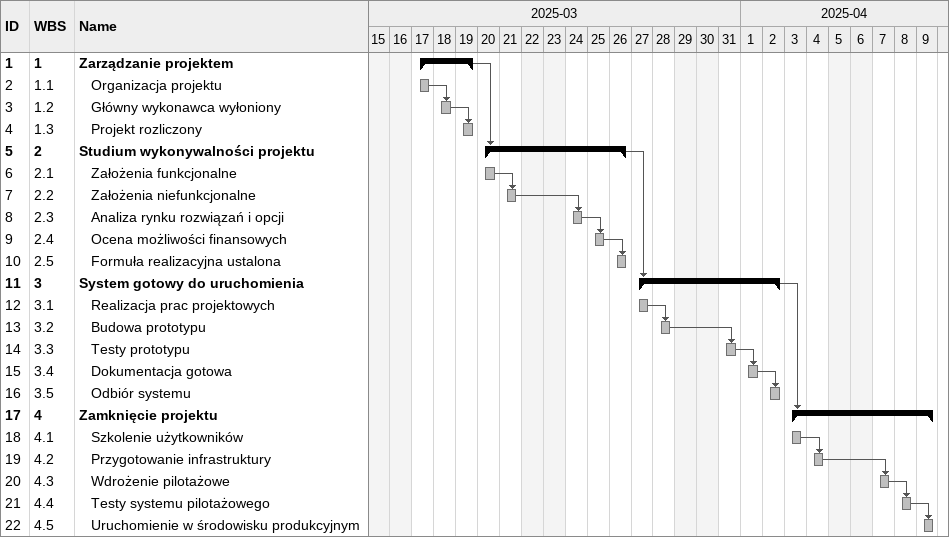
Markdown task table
| ID | WBS | Task | Start | Finish | Predecessors |
|---|---|---|---|---|---|
| 1 | 1 | **Zarządzanie projektem** | 2025-03-17 | 2025-03-19 |  |
| 2 | 1.1 | Organizacja projektu | 2025-03-17 | 2025-03-17 |  |
| 3 | 1.2 | Główny wykonawca wyłoniony | 2025-03-18 | 2025-03-18 | 2 |
| 4 | 1.3 | Projekt rozliczony | 2025-03-19 | 2025-03-19 | 3 |
| 5 | 2 | **Studium wykonywalności projektu** | 2025-03-20 | 2025-03-26 | 1 |
| 6 | 2.1 | Założenia funkcjonalne | 2025-03-20 | 2025-03-20 |  |
| 7 | 2.2 | Założenia niefunkcjonalne | 2025-03-21 | 2025-03-21 | 6 |
| 8 | 2.3 | Analiza rynku rozwiązań i opcji | 2025-03-24 | 2025-03-24 | 7 |
| 9 | 2.4 | Ocena możliwości finansowych | 2025-03-25 | 2025-03-25 | 8 |
| 10 | 2.5 | Formuła realizacyjna ustalona | 2025-03-26 | 2025-03-26 | 9 |
| 11 | 3 | **System gotowy do uruchomienia** | 2025-03-27 | 2025-04-02 | 5 |
| 12 | 3.1 | Realizacja prac projektowych | 2025-03-27 | 2025-03-27 |  |
| 13 | 3.2 | Budowa prototypu | 2025-03-28 | 2025-03-28 | 12 |
| 14 | 3.3 | Testy prototypu | 2025-03-31 | 2025-03-31 | 13 |
| 15 | 3.4 | Dokumentacja gotowa | 2025-04-01 | 2025-04-01 | 14 |
| 16 | 3.5 | Odbiór systemu | 2025-04-02 | 2025-04-02 | 15 |
| 17 | 4 | **Zamknięcie projektu** | 2025-04-03 | 2025-04-09 | 11 |
| 18 | 4.1 | Szkolenie użytkowników | 2025-04-03 | 2025-04-03 |  |
| 19 | 4.2 | Przygotowanie infrastruktury | 2025-04-04 | 2025-04-04 | 18 |
| 20 | 4.3 | Wdrożenie pilotażowe | 2025-04-07 | 2025-04-07 | 19 |
| 21 | 4.4 | Testy systemu pilotażowego | 2025-04-08 | 2025-04-08 | 20 |
| 22 | 4.5 | Uruchomienie w środowisku produkcyjnym | 2025-04-09 | 2025-04-09 | 21 |
